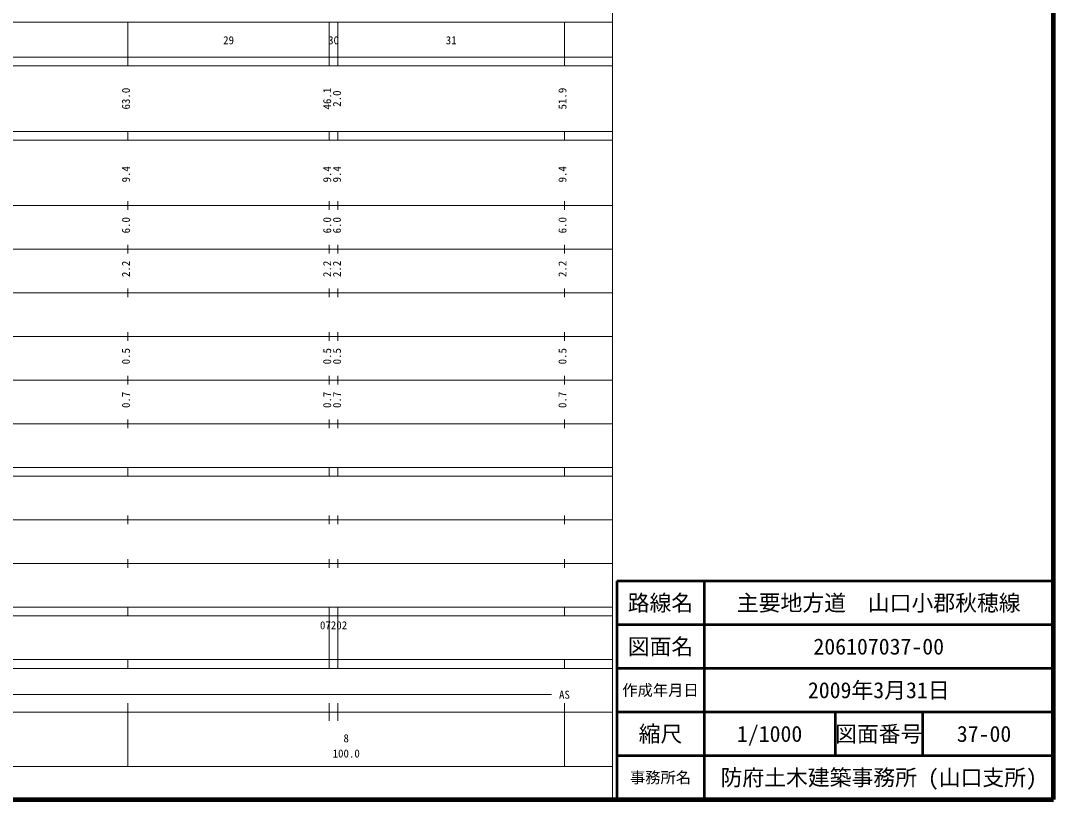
# Model space of a CAD drawing. Units: millimetres on the paper, enlarged 1000 times. Extents: x 40000 to 680000, y 20000 to 380000.
# Drawn here: x 443420 to 680000, y 20000 to 198357 of the extents above; entities that cross this region are included whole.
import ezdxf
from ezdxf.enums import TextEntityAlignment as Align

# ---------------------------------------------------------------- set-up
doc = ezdxf.new("R2010")
doc.units = ezdxf.units.MM
doc.header["$LTSCALE"] = 1000
for name, color, linetype, lineweight in [('M-TTL', 2, 'Continuous', 140), ('M-TTL-BAND', 7, 'Continuous', 13), ('M-TTL-FRAM', 2, 'Continuous', 50), ('M-TTL-LINE', 7, 'Continuous', 50)]:
    doc.layers.add(name, color=color, linetype=linetype, lineweight=lineweight)
doc.layers.add('M-TTL-TXT', color=7, linetype='Continuous')
doc.styles.add('ＭＳ ゴシック', font='')
doc.styles.get('ＭＳ ゴシック').set_extended_font_data('MS Gothic')

msp = doc.modelspace()

# ---------------------------------------------------------------- linework, layer by layer
at = {"layer": 'M-TTL'}
for p, q in [((680000, 20000), (680000, 380000)), ((40000, 20000), (680000, 20000))]:
    msp.add_line(p, q, dxfattribs=at)
at = {"layer": 'M-TTL-BAND'}
for p, q in [((579000, 20000), (579000, 370000)), ((68000, 198000), (579000, 198000)), ((468000, 188000), (468000, 198000)), ((514100, 188000), (514100, 198000)), ((516100, 188000), (516100, 198000)), ((568000, 188000), (568000, 198000)), ((40000, 190000), (579000, 190000)), ((40000, 188000), (579000, 188000)), ((40000, 173000), (579000, 173000)), ((468000, 171000), (468000, 173000)), ((514100, 171000), (514100, 173000)), ((516100, 171000), (516100, 173000)), ((568000, 171000), (568000, 173000)), ((40000, 171000), (579000, 171000)), ((468000, 155000), (468000, 157000)), ((514100, 155000), (514100, 157000)), ((516100, 155000), (516100, 157000)), ((568000, 155000), (568000, 157000)), ((40000, 156000), (579000, 156000)), ((468000, 145000), (468000, 147000)), ((514100, 145000), (514100, 147000)), ((516100, 145000), (516100, 147000)), ((568000, 145000), (568000, 147000)), ((46000, 146000), (579000, 146000)), ((52000, 136000), (579000, 136000)), ((468000, 135000), (468000, 137000)), ((514100, 135000), (514100, 137000)), ((516100, 135000), (516100, 137000)), ((568000, 135000), (568000, 137000)), ((46000, 126000), (579000, 126000)), ((468000, 125000), (468000, 127000)), ((514100, 125000), (514100, 127000)), ((516100, 125000), (516100, 127000)), ((568000, 125000), (568000, 127000)), ((52000, 116000), (579000, 116000)), ((468000, 115000), (468000, 117000)), ((514100, 115000), (514100, 117000)), ((516100, 115000), (516100, 117000)), ((568000, 115000), (568000, 117000)), ((468000, 105000), (468000, 107000)), ((514100, 105000), (514100, 107000)), ((516100, 105000), (516100, 107000)), ((568000, 105000), (568000, 107000)), ((46000, 106000), (579000, 106000)), ((40000, 96000), (579000, 96000)), ((468000, 94000), (468000, 96000)), ((514100, 94000), (514100, 96000)), ((516100, 94000), (516100, 96000)), ((568000, 94000), (568000, 96000)), ((40000, 94000), (579000, 94000)), ((49000, 84000), (579000, 84000)), ((468000, 83000), (468000, 85000)), ((514100, 83000), (514100, 85000)), ((516100, 83000), (516100, 85000)), ((568000, 83000), (568000, 85000)), ((40000, 74000), (579000, 74000)), ((468000, 73000), (468000, 75000)), ((514100, 73000), (514100, 75000)), ((516100, 73000), (516100, 75000)), ((568000, 73000), (568000, 75000)), ((40000, 64000), (579000, 64000)), ((468000, 62000), (468000, 64000)), ((514100, 62000), (514100, 64000)), ((516100, 62000), (516100, 64000)), ((568000, 62000), (568000, 64000)), ((40000, 62000), (579000, 62000)), ((514100, 52000), (514100, 62000)), ((516100, 52000), (516100, 62000)), ((40000, 52000), (579000, 52000)), ((40000, 50000), (579000, 50000)), ((468000, 50000), (468000, 52000)), ((514100, 50000), (514100, 52000)), ((516100, 50000), (516100, 52000)), ((568000, 50000), (568000, 52000)), ((194500, 44000), (565000, 44000)), ((468000, 27500), (468000, 42000)), ((514100, 38000), (514100, 42000)), ((516100, 38000), (516100, 42000)), ((568000, 27500), (568000, 42000)), ((40000, 40000), (579000, 40000)), ((68000, 27500), (579000, 27500))]:
    msp.add_line(p, q, dxfattribs=at)
at = {"layer": 'M-TTL-FRAM'}
for p, q in [((680000, 70000), (580000, 70000)), ((580000, 70000), (580000, 20000))]:
    msp.add_line(p, q, dxfattribs=at)
at = {"layer": 'M-TTL-LINE'}
for p, q in [((600000, 70000), (600000, 20000)), ((680000, 60000), (580000, 60000)), ((680000, 50000), (580000, 50000)), ((680000, 40000), (580000, 40000)), ((630000, 40000), (630000, 30000)), ((650000, 40000), (650000, 30000)), ((680000, 30000), (580000, 30000))]:
    msp.add_line(p, q, dxfattribs=at)

# ---------------------------------------------------------------- texts
at = {"layer": 'M-TTL-BAND', "style": 'ＭＳ ゴシック'}
for s, p in [('29', (491050, 192405)), ('30', (515100, 192405)), ('31', (542050, 192405)), ('07202', (515101, 58405)), ('AS', (568000, 42500)), ('8', (518000, 32523)), ('100.0', (518000, 29033))]:
    msp.add_text(s, height=1833, dxfattribs=at).set_placement(p, align=Align.BOTTOM_CENTER)
for s, p in [('63.0', (469000, 180500)), ('46.1', (515100, 180500)), ('2.0', (517350, 180500)), ('51.9', (569000, 180500)), ('9.4', (469000, 163174)), ('9.4', (515100, 163174)), ('9.4', (517350, 163174)), ('9.4', (569000, 163174)), ('6.0', (469000, 151500)), ('6.0', (515100, 151500)), ('6.0', (517350, 151500)), ('6.0', (569000, 151500)), ('2.2', (469000, 141500)), ('2.2', (515100, 141500)), ('2.2', (517350, 141500)), ('2.2', (569000, 141500)), ('0.5', (469000, 121500)), ('0.5', (515100, 121500)), ('0.5', (517350, 121500)), ('0.5', (569000, 121500)), ('0.7', (469000, 111500)), ('0.7', (515100, 111500)), ('0.7', (517350, 111500)), ('0.7', (569000, 111500))]:
    msp.add_text(s, height=1833, rotation=90, dxfattribs=at).set_placement(p, align=Align.BOTTOM_CENTER)
at = {"layer": 'M-TTL-TXT', "style": 'ＭＳ ゴシック'}
for s, height, p in [('路線名', 3666, (590000, 65000)), ('路線名', 3666, (590000, 65000)), ('主要地方道\u3000山口小郡秋穂線', 3666, (640000, 65000)), ('図面名', 3666, (590000, 55000)), ('図面名', 3666, (590000, 55000)), ('206107037-00', 3666, (640000, 55000)), ('2009年3月31日', 3666, (640000, 45000)), ('作成年月日', 2566, (590000, 45000)), ('作成年月日', 2566, (590000, 45000)), ('縮尺', 3666, (590000, 35000)), ('縮尺', 3666, (590000, 35000)), ('1/1000', 3666, (615000, 35000)), ('図面番号', 3666, (640000, 35000)), ('図面番号', 3666, (640000, 35000)), ('37-00', 3666, (664125, 35000)), ('事務所名', 2566, (590000, 25000)), ('事務所名', 2566, (590000, 25000)), ('防府土木建築事務所 (山口支所)', 3666, (640000, 25000))]:
    msp.add_text(s, height=height, dxfattribs=at).set_placement(p, align=Align.MIDDLE_CENTER)

doc.saveas('drawing.dxf')
